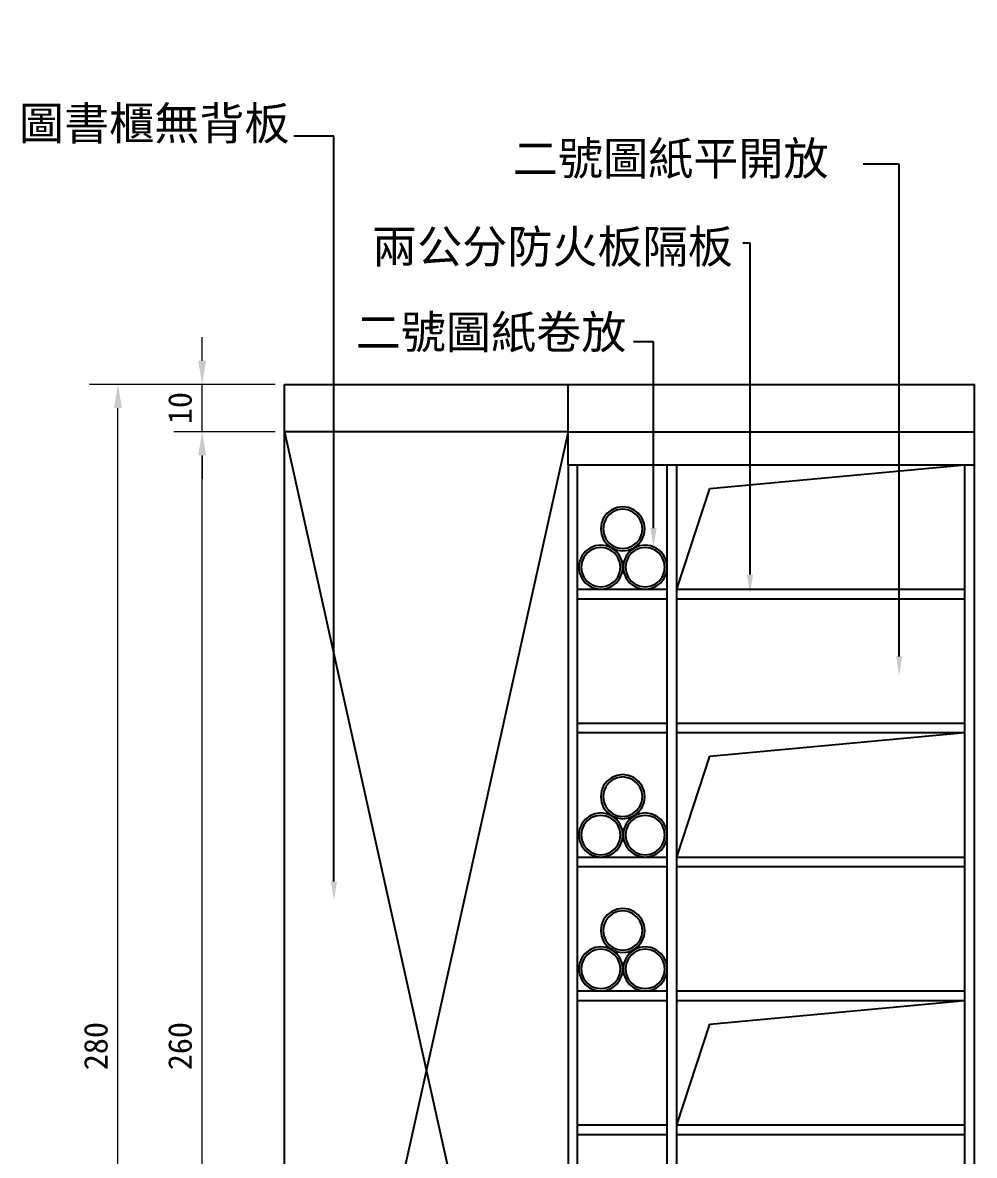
# Model space of a CAD drawing. Header units: centimetres. Extents: x 1966 to 8787, y 7398 to 12383.
# Drawn here: x 6095.7 to 6297.1, y 7741 to 7980.7 of the extents above; entities that cross this region are included whole.
import ezdxf
from ezdxf import colors
from ezdxf.entities.mleader import LeaderData, LeaderLine
from ezdxf.math import Vec2, Vec3

# ---------------------------------------------------------------- set-up
doc = ezdxf.new("R2010")
doc.units = ezdxf.units.CM
doc.header["$PDMODE"] = 35
doc.layers.add('8', color=8, linetype='Continuous')
doc.styles.get("Standard").update_dxf_attribs({"font": 'arial.ttf', "height": 10})
doc.styles.add('文2.5', font='kaiu.ttf', dxfattribs={"height": 2.5})
doc.styles.add('文3.5', font='', dxfattribs={"height": 3.5})
doc.styles.get('文3.5').set_extended_font_data('PMingLiU')
doc.dimstyles.new('DIM2.5', dxfattribs={"dimtxt": 2.5, "dimasz": 2.5, "dimexe": 3, "dimexo": 1, "dimgap": 1, "dimtad": 1, "dimdec": 1, "dimdsep": 46, "dimtxsty": '文2.5', "dimcen": 0, "dimadec": 0, "dimazin": 0, "dimtfac": 1, "dimtdec": 1, "dimtmove": 0, "dimatfit": 3, "dimfxl": 1, "dimlwd": 15, "dimlwe": 15, "dimarcsym": 0})

# ---------------------------------------------------------------- blocks, each defined once
blk = doc.blocks.new('*D282')
at = {"color": 0, "linetype": 'Continuous', "lineweight": 15, "transparency": 16777216}
for p, q in [((6149.12, 7894.15), (6127.66, 7894.15)), ((6133.66, 7639.15), (6133.66, 7889.15)), ((6135.66, 7634.15), (6139.66, 7634.15))]:
    blk.add_line(p, q, dxfattribs=at)
at = {"color": 0, "transparency": 16777216}
for points in [[(6132.83, 7889.15), (6134.49, 7889.15), (6133.66, 7894.15)], [(6132.83, 7639.15), (6134.49, 7639.15), (6133.66, 7634.15)]]:
    blk.add_solid(points, dxfattribs=at)
at = {"layer": 'DEFPOINTS', "color": 0, "transparency": 16777216}
for p in [(6133.66, 7894.15), (6151.12, 7894.15), (6133.66, 7634.15)]:
    blk.add_point(p, dxfattribs=at)
at = {"color": 0, "transparency": 16777216, "insert": (6128.99, 7764.15), "char_height": 5, "attachment_point": 5, "rotation": 90, "style": '文2.5'}
blk.add_mtext('260', dxfattribs=at)
blk = doc.blocks.new('*D283')
at = {"color": 0, "linetype": 'Continuous', "lineweight": 15, "transparency": 16777216}
for p, q in [((6133.66, 7909.15), (6133.66, 7914.15)), ((6149.12, 7904.15), (6127.66, 7904.15)), ((6133.66, 7894.15), (6133.66, 7904.15)), ((6149.12, 7894.15), (6127.66, 7894.15)), ((6133.66, 7889.15), (6133.66, 7884.15))]:
    blk.add_line(p, q, dxfattribs=at)
at = {"color": 0, "transparency": 16777216}
for points in [[(6132.83, 7909.15), (6134.49, 7909.15), (6133.66, 7904.15)], [(6132.83, 7889.15), (6134.49, 7889.15), (6133.66, 7894.15)]]:
    blk.add_solid(points, dxfattribs=at)
at = {"layer": 'DEFPOINTS', "color": 0, "transparency": 16777216}
for p in [(6133.66, 7904.15), (6151.12, 7904.15), (6151.12, 7894.15)]:
    blk.add_point(p, dxfattribs=at)
at = {"color": 0, "transparency": 16777216, "insert": (6128.99, 7899.15), "char_height": 5, "attachment_point": 5, "rotation": 90, "style": '文2.5'}
blk.add_mtext('10', dxfattribs=at)
blk = doc.blocks.new('*D284')
at = {"color": 0, "linetype": 'Continuous', "lineweight": 15, "transparency": 16777216}
for p, q in [((6149.12, 7904.15), (6109.83, 7904.15)), ((6115.83, 7629.15), (6115.83, 7899.15)), ((6149.12, 7624.15), (6109.83, 7624.15))]:
    blk.add_line(p, q, dxfattribs=at)
at = {"color": 0, "transparency": 16777216}
for points in [[(6115, 7899.15), (6116.67, 7899.15), (6115.83, 7904.15)], [(6115, 7629.15), (6116.67, 7629.15), (6115.83, 7624.15)]]:
    blk.add_solid(points, dxfattribs=at)
at = {"layer": 'DEFPOINTS', "color": 0, "transparency": 16777216}
for p in [(6115.83, 7904.15), (6151.12, 7904.15), (6151.12, 7624.15)]:
    blk.add_point(p, dxfattribs=at)
at = {"color": 0, "transparency": 16777216, "insert": (6111.17, 7764.15), "char_height": 5, "attachment_point": 5, "rotation": 90, "style": '文2.5'}
blk.add_mtext('280', dxfattribs=at)

msp = doc.modelspace()

# ---------------------------------------------------------------- linework, layer by layer
for p, q in [((6161.55, 7956.7), (6153.09, 7956.7)), ((6281.2, 7950.75), (6273.58, 7950.75)), ((6249.63, 7934.02), (6248.09, 7934.02)), ((6229.2, 7913.2), (6224.96, 7913.2)), ((6151.12, 7904.15), (6211.12, 7904.15)), ((6151.12, 7894.15), (6151.12, 7904.15)), ((6211.12, 7894.15), (6211.12, 7904.15)), ((6211.12, 7904.15), (6297.12, 7904.15)), ((6297.12, 7894.15), (6297.12, 7904.15)), ((6211.12, 7894.15), (6151.12, 7894.15)), ((6151.12, 7634.15), (6151.12, 7894.15)), ((6211.12, 7894.15), (6151.12, 7624.15)), ((6151.12, 7894.15), (6211.12, 7624.15)), ((6211.12, 7894.15), (6297.12, 7894.15)), ((6211.12, 7887.15), (6211.12, 7894.15)), ((6297.12, 7887.15), (6297.12, 7894.15)), ((6211.12, 7887.15), (6213.12, 7887.15)), ((6211.12, 7887.15), (6211.12, 7624.15)), ((6213.12, 7887.15), (6232.12, 7887.15)), ((6213.12, 7860.82), (6213.12, 7887.15)), ((6232.12, 7887.15), (6234.12, 7887.15)), ((6232.12, 7860.82), (6232.12, 7887.15)), ((6234.12, 7860.82), (6234.12, 7887.15)), ((6234.12, 7887.15), (6295.12, 7887.15)), ((6241.15, 7882.16), (6295.12, 7887.15)), ((6295.12, 7860.82), (6295.12, 7887.15)), ((6295.12, 7887.15), (6297.12, 7887.15)), ((6297.12, 7634.15), (6297.12, 7887.15)), ((6234.12, 7860.82), (6241.15, 7882.16)), ((6221.48, 7878.1), (6220.35, 7877.64)), ((6222.68, 7878.26), (6221.48, 7878.1)), ((6223.89, 7878.1), (6222.68, 7878.26)), ((6225.02, 7877.64), (6223.89, 7878.1)), ((6218.64, 7875.93), (6218.18, 7874.81)), ((6219.39, 7876.9), (6218.64, 7875.93)), ((6219.08, 7875.68), (6218.66, 7874.68)), ((6219.74, 7876.54), (6219.08, 7875.68)), ((6220.35, 7877.64), (6219.39, 7876.9)), ((6220.6, 7877.21), (6219.74, 7876.54)), ((6221.61, 7877.62), (6220.6, 7877.21)), ((6222.68, 7877.76), (6221.61, 7877.62)), ((6223.76, 7877.62), (6222.68, 7877.76)), ((6224.77, 7877.21), (6223.76, 7877.62)), ((6225.63, 7876.54), (6224.77, 7877.21)), ((6225.98, 7876.9), (6225.02, 7877.64)), ((6226.29, 7875.68), (6225.63, 7876.54)), ((6226.72, 7875.93), (6225.98, 7876.9)), ((6226.71, 7874.68), (6226.29, 7875.68)), ((6227.19, 7874.81), (6226.72, 7875.93)), ((6218.18, 7874.81), (6218.02, 7873.6)), ((6218.02, 7873.6), (6218.18, 7872.39)), ((6218.66, 7874.68), (6218.52, 7873.6)), ((6218.52, 7873.6), (6218.66, 7872.52)), ((6226.85, 7873.6), (6226.71, 7874.68)), ((6226.71, 7872.52), (6226.85, 7873.6)), ((6227.35, 7873.6), (6227.19, 7874.81)), ((6227.19, 7872.39), (6227.35, 7873.6)), ((6218.18, 7872.39), (6218.64, 7871.27)), ((6218.64, 7871.27), (6219.39, 7870.3)), ((6218.66, 7872.52), (6219.08, 7871.52)), ((6219.08, 7871.52), (6219.74, 7870.65)), ((6219.74, 7870.65), (6220.6, 7869.99)), ((6224.77, 7869.99), (6225.63, 7870.65)), ((6225.63, 7870.65), (6226.29, 7871.52)), ((6225.98, 7870.3), (6226.72, 7871.27)), ((6226.29, 7871.52), (6226.71, 7872.52)), ((6226.72, 7871.27), (6227.19, 7872.39)), ((6214.74, 7868.78), (6214, 7867.81)), ((6215.1, 7868.43), (6214.43, 7867.56)), ((6215.71, 7869.52), (6214.74, 7868.78)), ((6215.96, 7869.09), (6215.1, 7868.43)), ((6216.83, 7869.99), (6215.71, 7869.52)), ((6216.96, 7869.5), (6215.96, 7869.09)), ((6218.04, 7870.14), (6216.83, 7869.99)), ((6218.04, 7869.64), (6216.96, 7869.5)), ((6219.25, 7869.99), (6218.04, 7870.14)), ((6219.12, 7869.5), (6218.04, 7869.64)), ((6220.12, 7869.09), (6219.12, 7869.5)), ((6220.37, 7869.52), (6219.25, 7869.99)), ((6219.39, 7870.3), (6220.35, 7869.56)), ((6220.99, 7868.43), (6220.12, 7869.09)), ((6220.35, 7869.56), (6221.48, 7869.09)), ((6221.34, 7868.78), (6220.37, 7869.52)), ((6220.6, 7869.99), (6221.61, 7869.58)), ((6221.65, 7867.56), (6220.99, 7868.43)), ((6222.08, 7867.81), (6221.34, 7868.78)), ((6221.48, 7869.09), (6222.68, 7868.93)), ((6221.61, 7869.58), (6222.68, 7869.43)), ((6222.68, 7869.43), (6223.76, 7869.58)), ((6222.68, 7868.93), (6223.89, 7869.09)), ((6224.13, 7868.78), (6223.39, 7867.81)), ((6223.76, 7869.58), (6224.77, 7869.99)), ((6224.49, 7868.43), (6223.83, 7867.56)), ((6223.89, 7869.09), (6225.02, 7869.56)), ((6225.1, 7869.52), (6224.13, 7868.78)), ((6225.35, 7869.09), (6224.49, 7868.43)), ((6225.02, 7869.56), (6225.98, 7870.3)), ((6226.23, 7869.99), (6225.1, 7869.52)), ((6226.36, 7869.5), (6225.35, 7869.09)), ((6227.43, 7870.14), (6226.23, 7869.99)), ((6227.43, 7869.64), (6226.36, 7869.5)), ((6228.64, 7869.99), (6227.43, 7870.14)), ((6228.51, 7869.5), (6227.43, 7869.64)), ((6229.52, 7869.09), (6228.51, 7869.5)), ((6229.77, 7869.52), (6228.64, 7869.99)), ((6230.38, 7868.43), (6229.52, 7869.09)), ((6230.73, 7868.78), (6229.77, 7869.52)), ((6231.04, 7867.56), (6230.38, 7868.43)), ((6231.47, 7867.81), (6230.73, 7868.78)), ((6213.53, 7866.69), (6213.38, 7865.48)), ((6214, 7867.81), (6213.53, 7866.69)), ((6214.02, 7866.56), (6213.88, 7865.48)), ((6214.43, 7867.56), (6214.02, 7866.56)), ((6222.06, 7866.56), (6221.65, 7867.56)), ((6222.21, 7865.48), (6222.06, 7866.56)), ((6222.55, 7866.69), (6222.08, 7867.81)), ((6222.71, 7865.48), (6222.55, 7866.69)), ((6222.93, 7866.69), (6222.77, 7865.48)), ((6223.39, 7867.81), (6222.93, 7866.69)), ((6223.41, 7866.56), (6223.27, 7865.48)), ((6223.83, 7867.56), (6223.41, 7866.56)), ((6231.46, 7866.56), (6231.04, 7867.56)), ((6231.6, 7865.48), (6231.46, 7866.56)), ((6231.94, 7866.69), (6231.47, 7867.81)), ((6232.1, 7865.48), (6231.94, 7866.69)), ((6213.38, 7865.48), (6213.53, 7864.27)), ((6213.53, 7864.27), (6214, 7863.15)), ((6213.88, 7865.48), (6214.02, 7864.4)), ((6214.02, 7864.4), (6214.43, 7863.4)), ((6221.65, 7863.4), (6222.06, 7864.4)), ((6222.06, 7864.4), (6222.21, 7865.48)), ((6222.08, 7863.15), (6222.55, 7864.27)), ((6222.55, 7864.27), (6222.71, 7865.48)), ((6222.77, 7865.48), (6222.93, 7864.27)), ((6222.93, 7864.27), (6223.39, 7863.15)), ((6223.27, 7865.48), (6223.41, 7864.4)), ((6223.41, 7864.4), (6223.83, 7863.4)), ((6231.04, 7863.4), (6231.46, 7864.4)), ((6231.46, 7864.4), (6231.6, 7865.48)), ((6231.47, 7863.15), (6231.94, 7864.27)), ((6231.94, 7864.27), (6232.1, 7865.48)), ((6214, 7863.15), (6214.74, 7862.18)), ((6214.43, 7863.4), (6215.1, 7862.53)), ((6214.74, 7862.18), (6215.71, 7861.44)), ((6215.1, 7862.53), (6215.96, 7861.87)), ((6215.71, 7861.44), (6216.83, 7860.97)), ((6215.96, 7861.87), (6216.96, 7861.46)), ((6216.96, 7861.46), (6218.04, 7861.32)), ((6218.04, 7861.32), (6219.12, 7861.46)), ((6219.12, 7861.46), (6220.12, 7861.87)), ((6219.25, 7860.97), (6220.37, 7861.44)), ((6220.12, 7861.87), (6220.99, 7862.53)), ((6220.37, 7861.44), (6221.34, 7862.18)), ((6220.99, 7862.53), (6221.65, 7863.4)), ((6221.34, 7862.18), (6222.08, 7863.15)), ((6223.39, 7863.15), (6224.13, 7862.18)), ((6223.83, 7863.4), (6224.49, 7862.53)), ((6224.13, 7862.18), (6225.1, 7861.44)), ((6224.49, 7862.53), (6225.35, 7861.87)), ((6225.1, 7861.44), (6226.23, 7860.97)), ((6225.35, 7861.87), (6226.36, 7861.46)), ((6226.36, 7861.46), (6227.43, 7861.32)), ((6227.43, 7861.32), (6228.51, 7861.46)), ((6228.51, 7861.46), (6229.52, 7861.87)), ((6228.64, 7860.97), (6229.77, 7861.44)), ((6229.52, 7861.87), (6230.38, 7862.53)), ((6229.77, 7861.44), (6230.73, 7862.18)), ((6230.38, 7862.53), (6231.04, 7863.4)), ((6230.73, 7862.18), (6231.47, 7863.15)), ((6213.12, 7860.82), (6218.04, 7860.82)), ((6213.12, 7858.82), (6213.12, 7860.82)), ((6213.12, 7858.82), (6232.12, 7858.82)), ((6213.12, 7832.48), (6213.12, 7858.82)), ((6216.83, 7860.97), (6218.04, 7860.82)), ((6218.04, 7860.82), (6219.25, 7860.97)), ((6218.04, 7860.82), (6227.43, 7860.82)), ((6226.23, 7860.97), (6227.43, 7860.82)), ((6227.43, 7860.82), (6228.64, 7860.97)), ((6227.43, 7860.82), (6232.12, 7860.82)), ((6232.12, 7858.82), (6232.12, 7860.82)), ((6232.12, 7832.48), (6232.12, 7858.82)), ((6234.12, 7860.82), (6295.12, 7860.82)), ((6234.12, 7858.82), (6234.12, 7860.82)), ((6234.12, 7858.82), (6295.12, 7858.82)), ((6234.12, 7832.48), (6234.12, 7858.82)), ((6295.12, 7858.82), (6295.12, 7860.82)), ((6295.12, 7832.48), (6295.12, 7858.82)), ((6213.12, 7832.48), (6232.12, 7832.48)), ((6213.12, 7830.48), (6213.12, 7832.48)), ((6232.12, 7830.48), (6232.12, 7832.48)), ((6234.12, 7832.48), (6295.12, 7832.48)), ((6234.12, 7830.48), (6234.12, 7832.48)), ((6295.12, 7830.48), (6295.12, 7832.48)), ((6213.12, 7830.48), (6232.12, 7830.48)), ((6213.12, 7804.15), (6213.12, 7830.48)), ((6232.12, 7804.15), (6232.12, 7830.48)), ((6234.12, 7830.48), (6295.12, 7830.48)), ((6234.12, 7804.15), (6234.12, 7830.48)), ((6241.15, 7825.49), (6295.12, 7830.48)), ((6295.12, 7804.15), (6295.12, 7830.48)), ((6234.12, 7804.15), (6241.15, 7825.49)), ((6220.35, 7820.97), (6219.39, 7820.23)), ((6220.6, 7820.54), (6219.74, 7819.88)), ((6221.48, 7821.44), (6220.35, 7820.97)), ((6221.61, 7820.95), (6220.6, 7820.54)), ((6222.68, 7821.6), (6221.48, 7821.44)), ((6222.68, 7821.1), (6221.61, 7820.95)), ((6223.89, 7821.44), (6222.68, 7821.6)), ((6223.76, 7820.95), (6222.68, 7821.1)), ((6224.77, 7820.54), (6223.76, 7820.95)), ((6225.02, 7820.97), (6223.89, 7821.44)), ((6225.63, 7819.88), (6224.77, 7820.54)), ((6225.98, 7820.23), (6225.02, 7820.97)), ((6218.18, 7818.14), (6218.02, 7816.93)), ((6218.64, 7819.26), (6218.18, 7818.14)), ((6218.66, 7818.01), (6218.52, 7816.93)), ((6219.39, 7820.23), (6218.64, 7819.26)), ((6219.08, 7819.01), (6218.66, 7818.01)), ((6219.74, 7819.88), (6219.08, 7819.01)), ((6226.29, 7819.01), (6225.63, 7819.88)), ((6226.72, 7819.26), (6225.98, 7820.23)), ((6226.71, 7818.01), (6226.29, 7819.01)), ((6226.85, 7816.93), (6226.71, 7818.01)), ((6227.19, 7818.14), (6226.72, 7819.26)), ((6227.35, 7816.93), (6227.19, 7818.14)), ((6218.02, 7816.93), (6218.18, 7815.72)), ((6218.18, 7815.72), (6218.64, 7814.6)), ((6218.52, 7816.93), (6218.66, 7815.85)), ((6218.66, 7815.85), (6219.08, 7814.85)), ((6226.29, 7814.85), (6226.71, 7815.85)), ((6226.71, 7815.85), (6226.85, 7816.93)), ((6226.72, 7814.6), (6227.19, 7815.72)), ((6227.19, 7815.72), (6227.35, 7816.93)), ((6216.83, 7813.32), (6215.71, 7812.85)), ((6218.04, 7813.48), (6216.83, 7813.32)), ((6219.25, 7813.32), (6218.04, 7813.48)), ((6218.64, 7814.6), (6219.39, 7813.63)), ((6219.08, 7814.85), (6219.74, 7813.99)), ((6220.37, 7812.85), (6219.25, 7813.32)), ((6219.39, 7813.63), (6220.35, 7812.89)), ((6219.74, 7813.99), (6220.6, 7813.32)), ((6220.6, 7813.32), (6221.61, 7812.91)), ((6223.76, 7812.91), (6224.77, 7813.32)), ((6224.77, 7813.32), (6225.63, 7813.99)), ((6225.02, 7812.89), (6225.98, 7813.63)), ((6226.23, 7813.32), (6225.1, 7812.85)), ((6225.63, 7813.99), (6226.29, 7814.85)), ((6225.98, 7813.63), (6226.72, 7814.6)), ((6227.43, 7813.48), (6226.23, 7813.32)), ((6228.64, 7813.32), (6227.43, 7813.48)), ((6229.77, 7812.85), (6228.64, 7813.32)), ((6214, 7811.15), (6213.53, 7810.02)), ((6214.74, 7812.11), (6214, 7811.15)), ((6214.43, 7810.9), (6214.02, 7809.89)), ((6215.1, 7811.76), (6214.43, 7810.9)), ((6215.71, 7812.85), (6214.74, 7812.11)), ((6215.96, 7812.42), (6215.1, 7811.76)), ((6216.96, 7812.84), (6215.96, 7812.42)), ((6218.04, 7812.98), (6216.96, 7812.84)), ((6219.12, 7812.84), (6218.04, 7812.98)), ((6220.12, 7812.42), (6219.12, 7812.84)), ((6220.99, 7811.76), (6220.12, 7812.42)), ((6220.35, 7812.89), (6221.48, 7812.43)), ((6221.34, 7812.11), (6220.37, 7812.85)), ((6221.65, 7810.9), (6220.99, 7811.76)), ((6222.08, 7811.15), (6221.34, 7812.11)), ((6221.48, 7812.43), (6222.68, 7812.27)), ((6221.61, 7812.91), (6222.68, 7812.77)), ((6222.06, 7809.89), (6221.65, 7810.9)), ((6222.55, 7810.02), (6222.08, 7811.15)), ((6222.68, 7812.77), (6223.76, 7812.91)), ((6222.68, 7812.27), (6223.89, 7812.43)), ((6223.39, 7811.15), (6222.93, 7810.02)), ((6224.13, 7812.11), (6223.39, 7811.15)), ((6223.83, 7810.9), (6223.41, 7809.89)), ((6224.49, 7811.76), (6223.83, 7810.9)), ((6223.89, 7812.43), (6225.02, 7812.89)), ((6225.1, 7812.85), (6224.13, 7812.11)), ((6225.35, 7812.42), (6224.49, 7811.76)), ((6226.36, 7812.84), (6225.35, 7812.42)), ((6227.43, 7812.98), (6226.36, 7812.84)), ((6228.51, 7812.84), (6227.43, 7812.98)), ((6229.52, 7812.42), (6228.51, 7812.84)), ((6230.38, 7811.76), (6229.52, 7812.42)), ((6230.73, 7812.11), (6229.77, 7812.85)), ((6231.04, 7810.9), (6230.38, 7811.76)), ((6231.47, 7811.15), (6230.73, 7812.11)), ((6231.46, 7809.89), (6231.04, 7810.9)), ((6231.94, 7810.02), (6231.47, 7811.15)), ((6213.53, 7810.02), (6213.38, 7808.81)), ((6213.38, 7808.81), (6213.53, 7807.61)), ((6214.02, 7809.89), (6213.88, 7808.81)), ((6213.88, 7808.81), (6214.02, 7807.74)), ((6222.21, 7808.81), (6222.06, 7809.89)), ((6222.06, 7807.74), (6222.21, 7808.81)), ((6222.71, 7808.81), (6222.55, 7810.02)), ((6222.55, 7807.61), (6222.71, 7808.81)), ((6222.93, 7810.02), (6222.77, 7808.81)), ((6222.77, 7808.81), (6222.93, 7807.61)), ((6223.41, 7809.89), (6223.27, 7808.81)), ((6223.27, 7808.81), (6223.41, 7807.74)), ((6231.6, 7808.81), (6231.46, 7809.89)), ((6231.46, 7807.74), (6231.6, 7808.81)), ((6232.1, 7808.81), (6231.94, 7810.02)), ((6231.94, 7807.61), (6232.1, 7808.81)), ((6213.53, 7807.61), (6214, 7806.48)), ((6214, 7806.48), (6214.74, 7805.51)), ((6214.02, 7807.74), (6214.43, 7806.73)), ((6214.43, 7806.73), (6215.1, 7805.87)), ((6220.99, 7805.87), (6221.65, 7806.73)), ((6221.34, 7805.51), (6222.08, 7806.48)), ((6221.65, 7806.73), (6222.06, 7807.74)), ((6222.08, 7806.48), (6222.55, 7807.61)), ((6222.93, 7807.61), (6223.39, 7806.48)), ((6223.39, 7806.48), (6224.13, 7805.51)), ((6223.41, 7807.74), (6223.83, 7806.73)), ((6223.83, 7806.73), (6224.49, 7805.87)), ((6230.38, 7805.87), (6231.04, 7806.73)), ((6230.73, 7805.51), (6231.47, 7806.48)), ((6231.04, 7806.73), (6231.46, 7807.74)), ((6231.47, 7806.48), (6231.94, 7807.61)), ((6213.12, 7804.15), (6218.04, 7804.15)), ((6213.12, 7802.15), (6213.12, 7804.15)), ((6214.74, 7805.51), (6215.71, 7804.77)), ((6215.1, 7805.87), (6215.96, 7805.21)), ((6215.71, 7804.77), (6216.83, 7804.31)), ((6215.96, 7805.21), (6216.96, 7804.79)), ((6216.83, 7804.31), (6218.04, 7804.15)), ((6216.96, 7804.79), (6218.04, 7804.65)), ((6218.04, 7804.65), (6219.12, 7804.79)), ((6218.04, 7804.15), (6219.25, 7804.31)), ((6218.04, 7804.15), (6227.43, 7804.15)), ((6219.12, 7804.79), (6220.12, 7805.21)), ((6219.25, 7804.31), (6220.37, 7804.77)), ((6220.12, 7805.21), (6220.99, 7805.87)), ((6220.37, 7804.77), (6221.34, 7805.51)), ((6224.13, 7805.51), (6225.1, 7804.77)), ((6224.49, 7805.87), (6225.35, 7805.21)), ((6225.1, 7804.77), (6226.23, 7804.31)), ((6225.35, 7805.21), (6226.36, 7804.79)), ((6226.23, 7804.31), (6227.43, 7804.15)), ((6226.36, 7804.79), (6227.43, 7804.65)), ((6227.43, 7804.65), (6228.51, 7804.79)), ((6227.43, 7804.15), (6228.64, 7804.31)), ((6227.43, 7804.15), (6232.12, 7804.15)), ((6228.51, 7804.79), (6229.52, 7805.21)), ((6228.64, 7804.31), (6229.77, 7804.77)), ((6229.52, 7805.21), (6230.38, 7805.87)), ((6229.77, 7804.77), (6230.73, 7805.51)), ((6232.12, 7802.15), (6232.12, 7804.15)), ((6234.12, 7804.15), (6295.12, 7804.15)), ((6234.12, 7802.15), (6234.12, 7804.15)), ((6295.12, 7802.15), (6295.12, 7804.15)), ((6213.12, 7802.15), (6232.12, 7802.15)), ((6213.12, 7775.82), (6213.12, 7802.15)), ((6232.12, 7775.82), (6232.12, 7802.15)), ((6234.12, 7802.15), (6295.12, 7802.15)), ((6234.12, 7775.82), (6234.12, 7802.15)), ((6295.12, 7775.82), (6295.12, 7802.15)), ((6219.39, 7791.9), (6218.64, 7790.93)), ((6219.74, 7791.54), (6219.08, 7790.68)), ((6220.35, 7792.64), (6219.39, 7791.9)), ((6220.6, 7792.21), (6219.74, 7791.54)), ((6221.48, 7793.1), (6220.35, 7792.64)), ((6221.61, 7792.62), (6220.6, 7792.21)), ((6222.68, 7793.26), (6221.48, 7793.1)), ((6222.68, 7792.76), (6221.61, 7792.62)), ((6223.89, 7793.1), (6222.68, 7793.26)), ((6223.76, 7792.62), (6222.68, 7792.76)), ((6224.77, 7792.21), (6223.76, 7792.62)), ((6225.02, 7792.64), (6223.89, 7793.1)), ((6225.63, 7791.54), (6224.77, 7792.21)), ((6225.98, 7791.9), (6225.02, 7792.64)), ((6226.29, 7790.68), (6225.63, 7791.54)), ((6226.72, 7790.93), (6225.98, 7791.9)), ((6218.18, 7789.81), (6218.02, 7788.6)), ((6218.64, 7790.93), (6218.18, 7789.81)), ((6218.66, 7789.68), (6218.52, 7788.6)), ((6219.08, 7790.68), (6218.66, 7789.68)), ((6226.71, 7789.68), (6226.29, 7790.68)), ((6226.85, 7788.6), (6226.71, 7789.68)), ((6227.19, 7789.81), (6226.72, 7790.93)), ((6227.35, 7788.6), (6227.19, 7789.81)), ((6218.02, 7788.6), (6218.18, 7787.39)), ((6218.18, 7787.39), (6218.64, 7786.27)), ((6218.52, 7788.6), (6218.66, 7787.52)), ((6218.66, 7787.52), (6219.08, 7786.52)), ((6226.29, 7786.52), (6226.71, 7787.52)), ((6226.71, 7787.52), (6226.85, 7788.6)), ((6226.72, 7786.27), (6227.19, 7787.39)), ((6227.19, 7787.39), (6227.35, 7788.6)), ((6215.71, 7784.52), (6214.74, 7783.78)), ((6216.83, 7784.99), (6215.71, 7784.52)), ((6216.96, 7784.5), (6215.96, 7784.09)), ((6218.04, 7785.14), (6216.83, 7784.99)), ((6218.04, 7784.64), (6216.96, 7784.5)), ((6219.25, 7784.99), (6218.04, 7785.14)), ((6219.12, 7784.5), (6218.04, 7784.64)), ((6218.64, 7786.27), (6219.39, 7785.3)), ((6219.08, 7786.52), (6219.74, 7785.65)), ((6220.12, 7784.09), (6219.12, 7784.5)), ((6220.37, 7784.52), (6219.25, 7784.99)), ((6219.39, 7785.3), (6220.35, 7784.56)), ((6219.74, 7785.65), (6220.6, 7784.99)), ((6220.35, 7784.56), (6221.48, 7784.09)), ((6221.34, 7783.78), (6220.37, 7784.52)), ((6220.6, 7784.99), (6221.61, 7784.58)), ((6221.61, 7784.58), (6222.68, 7784.43)), ((6222.68, 7784.43), (6223.76, 7784.58)), ((6223.76, 7784.58), (6224.77, 7784.99)), ((6223.89, 7784.09), (6225.02, 7784.56)), ((6225.1, 7784.52), (6224.13, 7783.78)), ((6224.77, 7784.99), (6225.63, 7785.65)), ((6225.02, 7784.56), (6225.98, 7785.3)), ((6226.23, 7784.99), (6225.1, 7784.52)), ((6226.36, 7784.5), (6225.35, 7784.09)), ((6225.63, 7785.65), (6226.29, 7786.52)), ((6225.98, 7785.3), (6226.72, 7786.27)), ((6227.43, 7785.14), (6226.23, 7784.99)), ((6227.43, 7784.64), (6226.36, 7784.5)), ((6228.64, 7784.99), (6227.43, 7785.14)), ((6228.51, 7784.5), (6227.43, 7784.64)), ((6229.52, 7784.09), (6228.51, 7784.5)), ((6229.77, 7784.52), (6228.64, 7784.99)), ((6230.73, 7783.78), (6229.77, 7784.52)), ((6214, 7782.81), (6213.53, 7781.69)), ((6214.74, 7783.78), (6214, 7782.81)), ((6214.43, 7782.56), (6214.02, 7781.56)), ((6215.1, 7783.43), (6214.43, 7782.56)), ((6215.96, 7784.09), (6215.1, 7783.43)), ((6220.99, 7783.43), (6220.12, 7784.09)), ((6221.65, 7782.56), (6220.99, 7783.43)), ((6222.08, 7782.81), (6221.34, 7783.78)), ((6221.48, 7784.09), (6222.68, 7783.93)), ((6222.06, 7781.56), (6221.65, 7782.56)), ((6222.55, 7781.69), (6222.08, 7782.81)), ((6222.68, 7783.93), (6223.89, 7784.09)), ((6223.39, 7782.81), (6222.93, 7781.69)), ((6224.13, 7783.78), (6223.39, 7782.81)), ((6223.83, 7782.56), (6223.41, 7781.56)), ((6224.49, 7783.43), (6223.83, 7782.56)), ((6225.35, 7784.09), (6224.49, 7783.43)), ((6230.38, 7783.43), (6229.52, 7784.09)), ((6231.04, 7782.56), (6230.38, 7783.43)), ((6231.47, 7782.81), (6230.73, 7783.78)), ((6231.46, 7781.56), (6231.04, 7782.56)), ((6231.94, 7781.69), (6231.47, 7782.81)), ((6213.53, 7781.69), (6213.38, 7780.48)), ((6213.38, 7780.48), (6213.53, 7779.27)), ((6214.02, 7781.56), (6213.88, 7780.48)), ((6213.88, 7780.48), (6214.02, 7779.4)), ((6222.21, 7780.48), (6222.06, 7781.56)), ((6222.06, 7779.4), (6222.21, 7780.48)), ((6222.71, 7780.48), (6222.55, 7781.69)), ((6222.55, 7779.27), (6222.71, 7780.48)), ((6222.93, 7781.69), (6222.77, 7780.48)), ((6222.77, 7780.48), (6222.93, 7779.27)), ((6223.41, 7781.56), (6223.27, 7780.48)), ((6223.27, 7780.48), (6223.41, 7779.4)), ((6231.6, 7780.48), (6231.46, 7781.56)), ((6231.46, 7779.4), (6231.6, 7780.48)), ((6232.1, 7780.48), (6231.94, 7781.69)), ((6231.94, 7779.27), (6232.1, 7780.48)), ((6213.53, 7779.27), (6214, 7778.15)), ((6214, 7778.15), (6214.74, 7777.18)), ((6214.02, 7779.4), (6214.43, 7778.4)), ((6214.43, 7778.4), (6215.1, 7777.53)), ((6214.74, 7777.18), (6215.71, 7776.44)), ((6215.1, 7777.53), (6215.96, 7776.87)), ((6220.12, 7776.87), (6220.99, 7777.53)), ((6220.37, 7776.44), (6221.34, 7777.18)), ((6220.99, 7777.53), (6221.65, 7778.4)), ((6221.34, 7777.18), (6222.08, 7778.15)), ((6221.65, 7778.4), (6222.06, 7779.4)), ((6222.08, 7778.15), (6222.55, 7779.27)), ((6222.93, 7779.27), (6223.39, 7778.15)), ((6223.39, 7778.15), (6224.13, 7777.18)), ((6223.41, 7779.4), (6223.83, 7778.4)), ((6223.83, 7778.4), (6224.49, 7777.53)), ((6224.13, 7777.18), (6225.1, 7776.44)), ((6224.49, 7777.53), (6225.35, 7776.87)), ((6229.52, 7776.87), (6230.38, 7777.53)), ((6229.77, 7776.44), (6230.73, 7777.18)), ((6230.38, 7777.53), (6231.04, 7778.4)), ((6230.73, 7777.18), (6231.47, 7778.15)), ((6231.04, 7778.4), (6231.46, 7779.4)), ((6231.47, 7778.15), (6231.94, 7779.27)), ((6213.12, 7775.82), (6218.04, 7775.82)), ((6213.12, 7773.82), (6213.12, 7775.82)), ((6215.71, 7776.44), (6216.83, 7775.97)), ((6215.96, 7776.87), (6216.96, 7776.46)), ((6216.83, 7775.97), (6218.04, 7775.82)), ((6216.96, 7776.46), (6218.04, 7776.32)), ((6218.04, 7776.32), (6219.12, 7776.46)), ((6218.04, 7775.82), (6219.25, 7775.97)), ((6218.04, 7775.82), (6227.43, 7775.82)), ((6219.12, 7776.46), (6220.12, 7776.87)), ((6219.25, 7775.97), (6220.37, 7776.44)), ((6225.1, 7776.44), (6226.23, 7775.97)), ((6225.35, 7776.87), (6226.36, 7776.46)), ((6226.23, 7775.97), (6227.43, 7775.82)), ((6226.36, 7776.46), (6227.43, 7776.32)), ((6227.43, 7776.32), (6228.51, 7776.46)), ((6227.43, 7775.82), (6228.64, 7775.97)), ((6227.43, 7775.82), (6232.12, 7775.82)), ((6228.51, 7776.46), (6229.52, 7776.87)), ((6228.64, 7775.97), (6229.77, 7776.44)), ((6232.12, 7773.82), (6232.12, 7775.82)), ((6234.12, 7775.82), (6295.12, 7775.82)), ((6234.12, 7773.82), (6234.12, 7775.82)), ((6295.12, 7773.82), (6295.12, 7775.82)), ((6213.12, 7773.82), (6232.12, 7773.82)), ((6213.12, 7747.48), (6213.12, 7773.82)), ((6232.12, 7747.48), (6232.12, 7773.82)), ((6234.12, 7773.82), (6295.12, 7773.82)), ((6234.12, 7747.48), (6234.12, 7773.82)), ((6241.15, 7768.83), (6295.12, 7773.82)), ((6295.12, 7747.48), (6295.12, 7773.82)), ((6234.12, 7747.48), (6241.15, 7768.83)), ((6213.12, 7747.48), (6232.12, 7747.48)), ((6213.12, 7745.48), (6213.12, 7747.48)), ((6232.12, 7745.48), (6232.12, 7747.48)), ((6234.12, 7747.48), (6295.12, 7747.48)), ((6234.12, 7745.48), (6234.12, 7747.48)), ((6295.12, 7745.48), (6295.12, 7747.48)), ((6213.12, 7745.48), (6232.12, 7745.48)), ((6213.12, 7719.15), (6213.12, 7745.48)), ((6232.12, 7719.15), (6232.12, 7745.48)), ((6234.12, 7745.48), (6295.12, 7745.48)), ((6234.12, 7719.15), (6234.12, 7745.48)), ((6295.12, 7719.15), (6295.12, 7745.48))]:
    msp.add_line(p, q)

# ---------------------------------------------------------------- texts
at = {"style": '文3.5'}
msp.add_text('二號圖紙平開放', height=7, dxfattribs=at).set_placement((6199.42, 7948.47))
at = {"layer": '8', "color": 7, "char_height": 7, "attachment_point": 4, "style": '文3.5'}
for s, insert in [('{\\fSimSun|b0|i0|c134|p2;圖書櫃無背板}', (6094.87, 7959.01)), ('{\\fSimSun|b0|i0|c134|p2;兩公分防火板隔板}', (6169.61, 7932.93)), ('{\\fSimSun|b0|i0|c134|p2;二號圖紙卷放}', (6166.16, 7914.82))]:
    msp.add_mtext(s, dxfattribs=dict(at, insert=insert))

# ---------------------------------------------------------------- dimensions: what is measured, and where the dimension line sits
for base, p1, p2, picture, middle in [((6133.66, 7904.15), (6151.12, 7894.15), (6151.12, 7904.15), '*D283', (6128.99, 7899.15)), ((6115.83, 7904.15), (6151.12, 7624.15), (6151.12, 7904.15), '*D284', (6111.17, 7764.15)), ((6133.66, 7894.15), (6133.66, 7634.15), (6151.12, 7894.15), '*D282', (6128.99, 7764.15))]:
    dim = msp.add_linear_dim(base=base, p1=p1, p2=p2, angle=90, dimstyle='DIM2.5')
    dim.commit()
    dim.dimension.update_dxf_attribs({"geometry": picture, "text_midpoint": middle})

# ---------------------------------------------------------------- leaders
ml = msp.add_multileader_mtext('Standard')
ml.set_content('', color=256)
ml.set_leader_properties()
ml.build(insert=Vec2(0, 0))
ml.multileader.update_dxf_attribs({"has_dogleg": 0})
ctx = ml.context
ctx.base_point, ctx.char_height, ctx.plane_origin = Vec3(6161.55, 7956.7), 48, Vec3(6161.55, 7794.98)
notes = []
notes.append((ctx, [(0, (1, 1, 0), (6153.55, 7956.7), (1, 0), 8, [(0, [(6161.55, 7794.98)], 0, [])])]))
ctx.mtext.insert, ctx.mtext.flow_direction = Vec3(6163.55, 7980.7), 5
ml = msp.add_multileader_mtext('Standard')
ml.set_content('', color=256)
ml.set_leader_properties()
ml.build(insert=Vec2(0, 0))
ml.multileader.update_dxf_attribs({"has_dogleg": 0})
ctx = ml.context
ctx.base_point, ctx.char_height, ctx.plane_origin = Vec3(6281.2, 7950.75), 48, Vec3(6281.2, 7842.62)
notes.append((ctx, [(0, (1, 1, 0), (6273.2, 7950.75), (1, 0), 8, [(0, [(6281.2, 7842.62)], 0, [])])]))
ctx.mtext.insert, ctx.mtext.flow_direction = Vec3(6283.2, 7974.75), 5
ml = msp.add_multileader_mtext('Standard')
ml.set_content('', color=256)
ml.set_leader_properties()
ml.build(insert=Vec2(0, 0))
ml.multileader.update_dxf_attribs({"has_dogleg": 0})
ctx = ml.context
ctx.base_point, ctx.char_height, ctx.plane_origin = Vec3(6245.63, 7934.02), 48, Vec3(6249.63, 7859.92)
ctx.text_align_type = 2
notes.append((ctx, [(0, (1, 1, 0), (6257.63, 7934.02), (-1, 0), 8, [(0, [(6249.63, 7859.92)], 0, [])])]))
ctx.mtext.insert, ctx.mtext.alignment, ctx.mtext.flow_direction = Vec3(6247.63, 7958.02), 3, 5
ml = msp.add_multileader_mtext('Standard')
ml.set_content('', color=256)
ml.set_leader_properties()
ml.build(insert=Vec2(0, 0))
ml.multileader.update_dxf_attribs({"has_dogleg": 0})
ctx = ml.context
ctx.base_point, ctx.char_height, ctx.plane_origin = Vec3(6229.2, 7913.2), 48, Vec3(6229.2, 7869.75)
notes.append((ctx, [(0, (1, 1, 0), (6221.2, 7913.2), (1, 0), 8, [(0, [(6229.2, 7869.75)], 0, [])])]))
ctx.mtext.insert, ctx.mtext.flow_direction = Vec3(6231.2, 7937.2), 5
for ctx, leaders in notes:
    for number, flags, end, landing, length, lines in leaders:
        leader = LeaderData()
        leader.index, (leader.has_last_leader_line, leader.has_dogleg_vector, leader.attachment_direction) = number, flags
        leader.last_leader_point, leader.dogleg_vector, leader.dogleg_length = Vec3(end), Vec3(landing), length
        for number, points, colour, breaks in lines:
            line = LeaderLine()
            line.index, line.vertices, line.color, line.breaks = number, Vec3.list(points), colors.encode_raw_color(colour), breaks
            leader.lines.append(line)
        ctx.leaders.append(leader)

doc.saveas('drawing.dxf')
